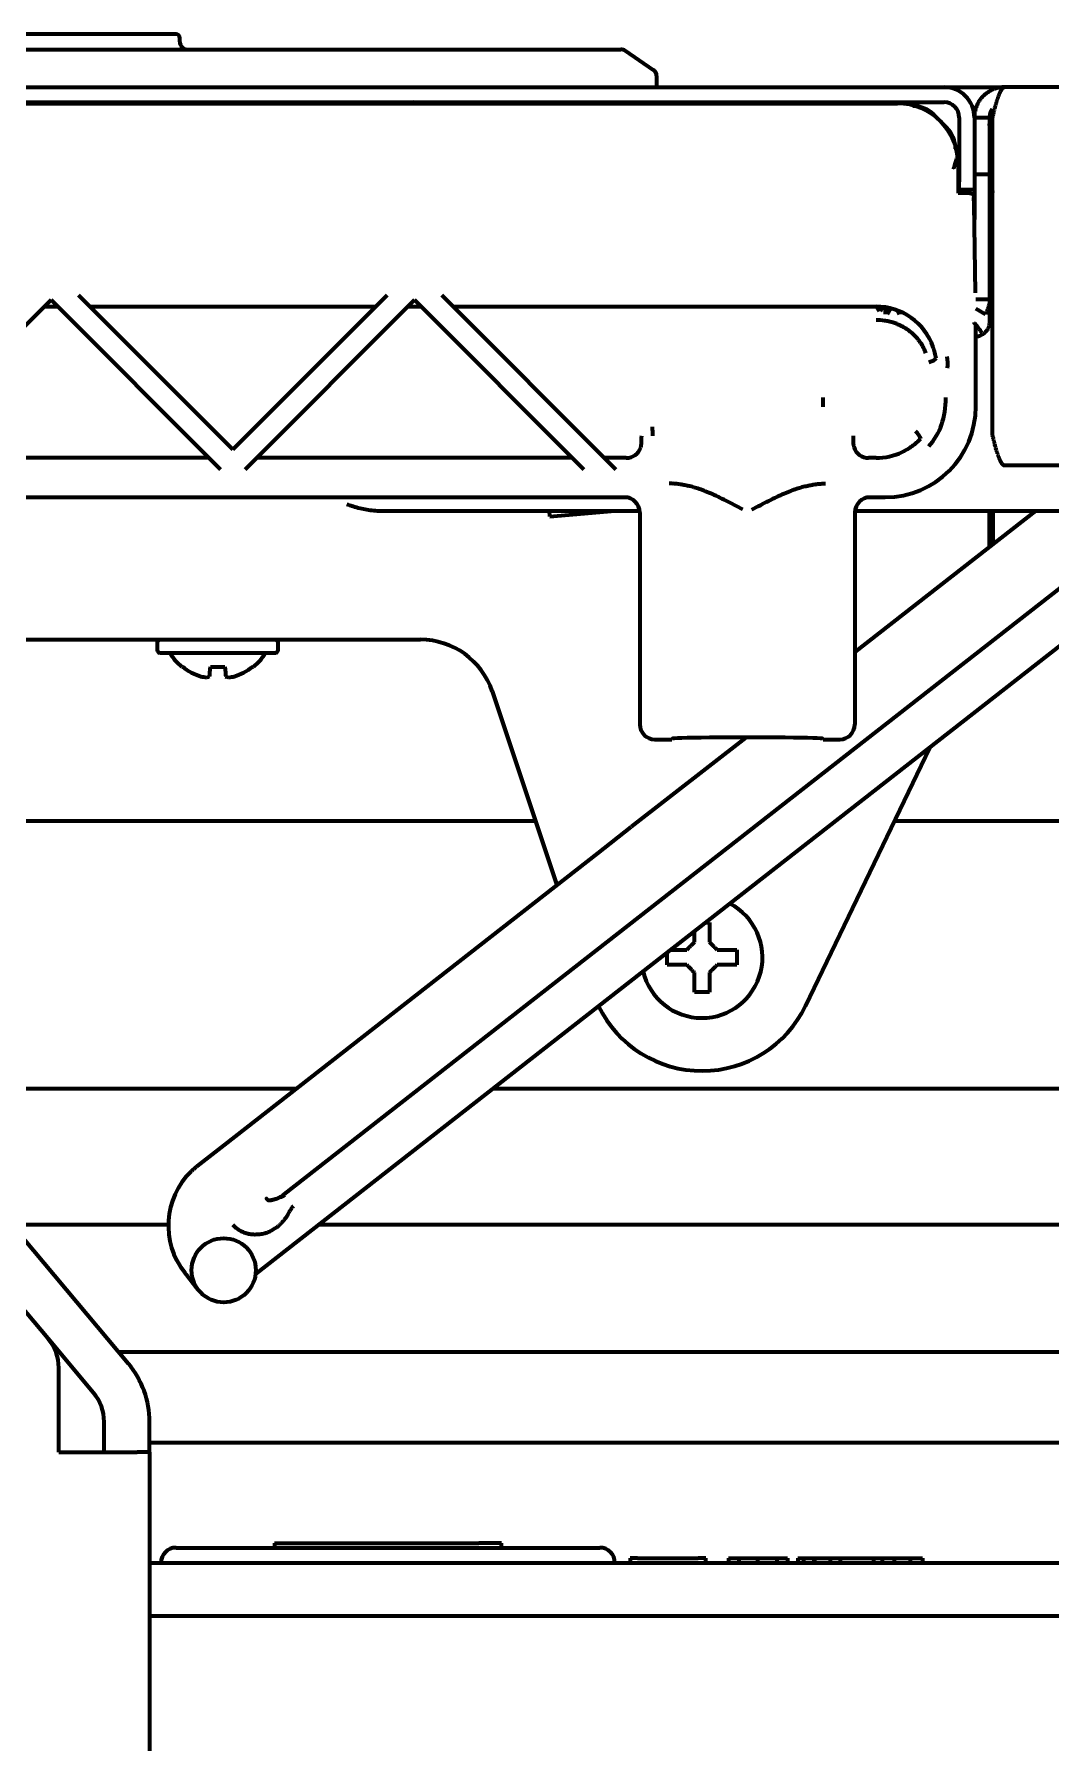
# Model space of a CAD drawing. Header units: inches. Extents: x -3055 to 7244, y 299 to 5591.
# Drawn here: x 2907 to 2974.2, y 5403.2 to 5516.1 of the extents above; entities that cross this region are included whole.
import ezdxf

# ---------------------------------------------------------------- set-up
doc = ezdxf.new("R2010")
doc.units = ezdxf.units.IN

msp = doc.modelspace()

# ---------------------------------------------------------------- linework, layer by layer
at = {"linetype": 'Continuous', "lineweight": 70}
for p, q in [((2916.37, 5516.06), (2901.87, 5516.06)), ((2916.62, 5515.56), (2916.62, 5515.81)), ((2824.37, 5515.06), (2943.87, 5515.06)), ((2943.87, 5515.06), (2945.76, 5515.06)), ((2946.05, 5514.98), (2947.9, 5513.71)), ((2948.12, 5513.3), (2948.12, 5512.56)), ((2846.58, 5512.56), (2967.12, 5512.56)), ((2967.12, 5512.56), (2970.62, 5512.56)), ((2970.62, 5512.56), (2971.12, 5512.56)), ((3517.12, 5512.56), (2971.12, 5512.56)), ((2847.9, 5511.56), (2967.12, 5511.56)), ((2847.93, 5511.49), (2964.04, 5511.49)), ((2945.1, 5511.56), (2945.1, 5511.49)), ((2945.87, 5511.49), (2945.87, 5511.56)), ((2946.62, 5511.49), (2946.62, 5511.56)), ((2966.45, 5510.73), (2966.73, 5510.45)), ((2967, 5510.18), (2967.28, 5509.9)), ((2968.12, 5510.56), (2968.12, 5506.31)), ((2969.12, 5510.56), (2970.12, 5510.56)), ((2969.12, 5510.56), (2969.12, 5506.81)), ((2970.12, 5510.56), (2970.12, 5506.81)), ((2970.32, 5489.56), (2970.32, 5510.56)), ((2968.04, 5507.49), (2968.04, 5505.56)), ((2968.12, 5508.06), (2968.07, 5508.06)), ((2970.17, 5508.06), (2970.12, 5508.06)), ((2970.32, 5507.79), (2970.31, 5507.83)), ((2968.12, 5505.81), (2968.12, 5506.31)), ((2969.12, 5506.81), (2969.12, 5506.31)), ((2969.12, 5506.81), (2970.12, 5506.81)), ((2969.12, 5506.31), (2969.12, 5505.81)), ((2970.12, 5506.81), (2970.12, 5498.56)), ((2968.31, 5505.56), (2968.04, 5505.56)), ((2968.12, 5505.56), (2968.12, 5505.81)), ((2968.12, 5505.81), (2969.12, 5505.81)), ((2969.06, 5505.46), (2969.09, 5505.27)), ((2969.12, 5505.81), (2969.12, 5503.81)), ((2969.2, 5498.98), (2969.1, 5504.84)), ((2970.12, 5503.96), (2970.32, 5503.96)), ((2896.93, 5487.31), (2908.12, 5498.5)), ((2908.12, 5498.5), (2919.31, 5487.31)), ((2920.12, 5488.62), (2909.93, 5498.82)), ((2930.31, 5498.82), (2920.12, 5488.62)), ((2920.93, 5487.31), (2932.12, 5498.5)), ((2932.12, 5498.5), (2943.31, 5487.31)), ((2933.93, 5498.82), (2945.43, 5487.31)), ((2969.21, 5498.56), (2970.12, 5498.56)), ((2970.12, 5498.56), (2970.12, 5497.06)), ((2907.68, 5498.07), (2908.56, 5498.07)), ((2910.68, 5498.07), (2929.56, 5498.07)), ((2931.68, 5498.07), (2932.56, 5498.07)), ((2934.68, 5498.07), (2962.62, 5498.07)), ((2962.64, 5498.07), (2962.82, 5497.76)), ((2962.82, 5497.76), (2962.82, 5498.06)), ((2962.92, 5497.76), (2962.92, 5498.05)), ((2962.92, 5497.76), (2963.08, 5498.03)), ((2963.08, 5498.03), (2963.08, 5498.04)), ((2963.08, 5498.03), (2963.14, 5498.01)), ((2963.22, 5497.98), (2963.22, 5497.56)), ((2963.32, 5497.56), (2963.32, 5497.97)), ((2963.38, 5497.56), (2963.6, 5497.94)), ((2964.02, 5497.81), (2964.16, 5497.56)), ((2964.22, 5497.73), (2964.22, 5497.56)), ((2964.32, 5497.56), (2964.32, 5497.69)), ((2964.38, 5497.56), (2964.42, 5497.64)), ((2969.22, 5497.93), (2969.85, 5497.56)), ((2969.22, 5491.46), (2969.22, 5496.16)), ((2959.12, 5491.44), (2959.12, 5492.05)), ((2918.56, 5488.06), (2897.68, 5488.06)), ((2942.56, 5488.06), (2921.68, 5488.06)), ((2946.12, 5488.06), (2944.68, 5488.06)), ((2962.62, 5488.06), (2962.12, 5488.06)), ((3517.12, 5487.56), (2971.12, 5487.56)), ((2946.01, 5485.46), (2865.22, 5485.46)), ((2963.22, 5485.46), (2962.22, 5485.46)), ((2985.18, 5483.79), (2921.62, 5434.13)), ((2923.51, 5439.41), (2981.3, 5484.56)), ((2930.12, 5484.56), (2947.01, 5484.56)), ((2941.07, 5484.19), (2941.04, 5484.57)), ((2941.07, 5484.19), (2945.39, 5484.56)), ((2947.01, 5484.46), (2947.01, 5470.46)), ((2973.18, 5484.56), (2961.22, 5475.22)), ((2961.22, 5484.46), (2961.22, 5470.46)), ((2961.23, 5484.56), (2985.12, 5484.56)), ((2970.12, 5482.17), (2970.12, 5484.56)), ((2970.37, 5482.36), (2970.37, 5484.56)), ((2884.72, 5476.06), (2932.52, 5476.06)), ((2915.12, 5475.81), (2915.12, 5475.41)), ((2923.12, 5475.41), (2923.12, 5475.81)), ((2919.12, 5475.16), (2915.27, 5475.16)), ((2922.97, 5475.16), (2919.12, 5475.16)), ((2916.75, 5474.27), (2916.79, 5474.27)), ((2921.44, 5474.27), (2921.49, 5474.27)), ((2937.26, 5472.65), (2941.54, 5459.84)), ((2954.03, 5469.6), (2946.45, 5463.68)), ((2948.01, 5469.46), (2948.62, 5469.46)), ((2949.12, 5469.47), (2949.12, 5469.51)), ((2957.97, 5451.87), (2966.17, 5468.93)), ((2959.12, 5469.47), (2959.12, 5469.51)), ((2959.62, 5469.46), (2960.22, 5469.46)), ((2940.14, 5464.06), (2884.21, 5464.06)), ((2944.23, 5461.95), (2946.45, 5463.68)), ((3524.4, 5464.06), (2963.84, 5464.06)), ((2919.58, 5442.68), (2944.23, 5461.95)), ((2948.82, 5455.06), (2948.82, 5455.38)), ((2953.42, 5455.56), (2953.42, 5455.06)), ((2948.82, 5454.56), (2948.82, 5455.06)), ((2953.42, 5455.06), (2953.42, 5454.56)), ((2907.92, 5429.87), (2888.32, 5453.23)), ((2897.95, 5446.41), (2924.36, 5446.41)), ((2937.35, 5446.41), (3550.88, 5446.41)), ((2898.43, 5445.84), (2913.21, 5428.22)), ((2917.79, 5441.28), (2919.58, 5442.68)), ((2923.51, 5439.41), (2923.55, 5439.36)), ((2905.51, 5437.41), (2915.87, 5437.41)), ((2925.83, 5437.41), (3562.4, 5437.41)), ((2910.92, 5426.3), (2907.92, 5429.87)), ((2912.56, 5429.01), (3573.68, 5429.01)), ((2908.62, 5422.37), (2908.62, 5427.94)), ((2911.62, 5422.37), (2911.62, 5424.37)), ((2914.62, 5422.37), (2914.62, 5424.37)), ((2914.63, 5423.01), (3571.61, 5423.01)), ((2908.62, 5422.37), (2913.81, 5422.37)), ((2914.62, 5422.37), (2913.81, 5422.37)), ((2914.62, 5422.37), (2914.62, 4799.06)), ((2916.37, 5416.06), (2944.37, 5416.06)), ((2922.87, 5416.36), (2924.37, 5416.36)), ((2922.87, 5416.36), (2922.87, 5416.06)), ((2924.37, 5416.36), (2936.37, 5416.36)), ((2937.87, 5416.36), (2936.37, 5416.36)), ((2937.87, 5416.06), (2937.87, 5416.36)), ((2914.62, 5415.06), (3139.5, 5415.06)), ((2946.87, 5415.36), (2946.37, 5415.36)), ((2946.37, 5415.36), (2946.37, 5415.06)), ((2946.87, 5415.36), (2950.87, 5415.36)), ((2951.37, 5415.36), (2950.87, 5415.36)), ((2951.37, 5415.06), (2951.37, 5415.36)), ((2952.87, 5415.36), (2953.56, 5415.36)), ((2952.87, 5415.36), (2952.87, 5415.06)), ((2953.56, 5415.36), (2954.8, 5415.36)), ((2953.56, 5415.36), (2953.56, 5415.06)), ((2954.8, 5415.36), (2956.07, 5415.36)), ((2954.8, 5415.36), (2954.8, 5415.06)), ((2956.07, 5415.36), (2956.77, 5415.36)), ((2956.07, 5415.36), (2956.07, 5415.06)), ((2956.77, 5415.36), (2956.77, 5415.06)), ((2957.45, 5415.36), (2957.83, 5415.36)), ((2957.45, 5415.36), (2957.45, 5415.06)), ((2957.83, 5415.36), (2957.83, 5415.06)), ((2957.83, 5415.36), (2958.53, 5415.36)), ((2958.53, 5415.36), (2958.58, 5415.36)), ((2958.53, 5415.06), (2958.53, 5415.36)), ((2958.58, 5415.36), (2959.59, 5415.36)), ((2958.58, 5415.06), (2958.58, 5415.36)), ((2959.59, 5415.36), (2959.59, 5415.06)), ((2959.59, 5415.36), (2960.28, 5415.36)), ((2960.28, 5415.36), (2962.47, 5415.36)), ((2960.28, 5415.06), (2960.28, 5415.36)), ((2962.47, 5415.36), (2963.05, 5415.36)), ((2962.47, 5415.06), (2962.47, 5415.36)), ((2963.05, 5415.36), (2963.82, 5415.36)), ((2963.05, 5415.06), (2963.05, 5415.36)), ((2963.82, 5415.36), (2964.87, 5415.36)), ((2963.82, 5415.36), (2963.82, 5415.06)), ((2964.87, 5415.36), (2965.69, 5415.36)), ((2964.87, 5415.36), (2964.87, 5415.06)), ((2965.69, 5415.36), (2965.69, 5415.06)), ((2914.63, 5411.56), (3228.12, 5411.56))]:
    msp.add_line(p, q, dxfattribs=at)
msp.add_circle((2919.52, 5434.39), 2.12, dxfattribs=at)
for centre, radius, start, end in [((2916.37, 5515.81), 0.25, 0, 90), ((2917.12, 5515.56), 0.5, 180, 270), ((2945.76, 5514.56), 0.5, 55.7131, 90), ((2947.62, 5513.3), 0.5, 0, 55.7131), ((2967.12, 5510.56), 2, 0, 90), ((2932.11, 5511.06), 0.5, 90, 121.887), ((2967.12, 5510.56), 1, 0, 90), ((2962.62, 5494.07), 4, 19.2233, 90), ((2963.4, 5498.71), 0.75, 250, 270), ((2963.72, 5494.24), 3.64, 356.2712, 8.2358), ((2938.19, 5489.48), 9.68, 0.2077, 3.8071), ((2946.12, 5489.06), 1, 270, 342.5858), ((2962.12, 5489.06), 1, 197.4142, 270), ((2962.62, 5492.06), 4, 270, 295.8555), ((2915.4, 5475.81), 0.283, 118.0725, 180), ((2922.84, 5475.81), 0.283, 0, 61.9275), ((2932.52, 5471.06), 5, 18.4841, 90), ((2915.4, 5475.41), 0.283, 180, 241.9275), ((2919.12, 5477.16), 3.74, 212.3241, 230.6111), ((2919.12, 5477.16), 3.74, 309.3791, 327.6759), ((2922.84, 5475.41), 0.283, 298.0725, 0), ((2951.12, 5455.06), 4, 193.4437, 62.5556), ((2951.12, 5455.16), 7.6, 205.9744, 334.3232), ((2920.86, 5437.34), 5, 134.1823, 218.4121), ((2838.59, 5372.1), 100, 37.5821, 38.4121), ((2905.62, 5427.94), 3, 0, 40), ((2908.62, 5424.37), 6, 0, 40), ((2908.62, 5424.37), 3, 0, 40), ((2916.37, 5415.06), 1, 90, 180), ((2944.37, 5415.06), 1, 0, 90)]:
    msp.add_arc(centre, radius, start, end, dxfattribs=at)
for centre, major_axis, ratio, start_param, end_param in [((2964.04, 5507.49), (-2.83, -2.83), 0.999695, 2.356347, 3.926839), ((2965.04, 5509.31), (-0.77, -1.85), 0.999955, 2.748909, 3.534276), ((2965.87, 5508.48), (-1.85, -0.77), 0.999955, 2.748909, 3.534276), ((2968.31, 5505.46), (0.75, 0), 0.140541, 0.017453, 1.570796), ((2969.08, 5503.78), (0, -1.5), 0.017455, 2.356194, 3.001966), ((2969.15, 5496.16), (0, -4), 0.017455, 1.570796, 1.756592), ((2966.11, 5494.58), (-0.486, -0.116), 0.351085, 1.487352, 2.898615), ((2963.22, 5491.46), (4.24, -4.24), 0.999695, 5.497939, 7.068431), ((2955.05, 5498.56), (11.14, -9.63), 0.512356, 6.266297, 6.699607), ((2965.22, 5489.66), (-0.343, 0.363), 0.244028, 3.410972, 4.965192), ((2946.01, 5484.46), (0.707, 0.707), 0.999695, 5.497939, 7.068431), ((2962.22, 5484.46), (0.707, -0.707), 0.999695, 2.356347, 3.926839), ((2919.11, 5477.18), (3.62, 0.87), 0.997235, 3.804658, 4.177379), ((2918.86, 5477.22), (0.81, 3.6), 0.902278, 3.129444, 3.24631), ((2918.56, 5477.22), (0.38, 3.67), 0.420739, 3.280106, 3.396972), ((2918.82, 5477.18), (0.27, 3.72), 0.017407, 3.440796, 3.813517), ((2919.42, 5477.18), (0.27, -3.72), 0.017407, 5.611261, 5.983982), ((2919.67, 5477.22), (0.38, -3.67), 0.420739, 6.027806, 6.144672), ((2919.38, 5477.22), (0.81, -3.6), 0.902278, 6.178468, 6.295334), ((2919.12, 5477.18), (3.62, -0.87), 0.997235, 5.247399, 5.62012), ((2948.01, 5470.46), (-0.707, -0.707), 0.999695, 5.497939, 7.068431), ((2960.22, 5470.46), (-0.707, 0.707), 0.999695, 2.356347, 3.926839), ((2948.62, 5469.47), (0.5, 0), 0.017455, 4.712389, 6.283185), ((2954.12, 5469.51), (5, 0), 0.017455, 0, 3.141593), ((2959.62, 5469.47), (0.5, 0), 0.017455, 3.141593, 4.712389)]:
    msp.add_ellipse(centre, major_axis=major_axis, ratio=ratio, start_param=start_param, end_param=end_param, dxfattribs=at)
for points, degree in [([(2971.12, 5512.56), (2971.08, 5512.56), (2971.01, 5512.56), (2970.9, 5512.55), (2970.79, 5512.54), (2970.69, 5512.52), (2970.58, 5512.49), (2970.48, 5512.46), (2970.38, 5512.42), (2970.28, 5512.38), (2970.18, 5512.33), (2970.09, 5512.28), (2970, 5512.22), (2969.91, 5512.16), (2969.82, 5512.09), (2969.74, 5512.02), (2969.67, 5511.94), (2969.59, 5511.86), (2969.53, 5511.77), (2969.46, 5511.69), (2969.4, 5511.59), (2969.35, 5511.5), (2969.3, 5511.4), (2969.26, 5511.3), (2969.22, 5511.2), (2969.19, 5511.1), (2969.16, 5510.99), (2969.14, 5510.89), (2969.13, 5510.78), (2969.12, 5510.67), (2969.12, 5510.6), (2969.12, 5510.56)], 3), ([(2970.32, 5510.56), (2970.33, 5510.6), (2970.35, 5510.67), (2970.37, 5510.77), (2970.4, 5510.88), (2970.43, 5510.98), (2970.45, 5511.08), (2970.48, 5511.18), (2970.51, 5511.28), (2970.53, 5511.38), (2970.56, 5511.47), (2970.59, 5511.56), (2970.61, 5511.65), (2970.64, 5511.74), (2970.67, 5511.82), (2970.69, 5511.9), (2970.72, 5511.98), (2970.75, 5512.05), (2970.77, 5512.12), (2970.8, 5512.18), (2970.83, 5512.24), (2970.85, 5512.3), (2970.88, 5512.35), (2970.91, 5512.39), (2970.93, 5512.43), (2970.96, 5512.47), (2970.99, 5512.5), (2971.01, 5512.52), (2971.04, 5512.54), (2971.07, 5512.55), (2971.09, 5512.56), (2971.11, 5512.56), (2971.12, 5512.56)], 3), ([(2967.93, 5507.83), (2967.83, 5507.49), (2967.73, 5507.16)], 2), ([(2970.12, 5498.56), (2970.12, 5498.52), (2970.12, 5498.44), (2970.11, 5498.32), (2970.09, 5498.21), (2970.06, 5498.09), (2970.03, 5497.98), (2970, 5497.87), (2969.95, 5497.76), (2969.9, 5497.66), (2969.87, 5497.6), (2969.85, 5497.56)], 3), ([(2970.12, 5497.06), (2970.12, 5497.03), (2970.11, 5496.96), (2970.1, 5496.86), (2970.07, 5496.75), (2970.03, 5496.66), (2969.99, 5496.56), (2969.93, 5496.47), (2969.86, 5496.39), (2969.79, 5496.32), (2969.71, 5496.25), (2969.62, 5496.2), (2969.53, 5496.15), (2969.43, 5496.11), (2969.33, 5496.08), (2969.22, 5496.07), (2969.15, 5496.06), (2969.12, 5496.06)], 3), ([(2947.12, 5489.06), (2947.12, 5489.21), (2947.13, 5489.36), (2947.14, 5489.52)], 3), ([(2961.1, 5489.52), (2961.11, 5489.36), (2961.11, 5489.21), (2961.12, 5489.06)], 3), ([(2971.12, 5487.56), (2971.11, 5487.56), (2971.09, 5487.57), (2971.07, 5487.57), (2971.04, 5487.59), (2971.01, 5487.61), (2970.99, 5487.63), (2970.96, 5487.66), (2970.93, 5487.7), (2970.91, 5487.74), (2970.88, 5487.78), (2970.85, 5487.83), (2970.83, 5487.89), (2970.8, 5487.94), (2970.77, 5488.01), (2970.75, 5488.08), (2970.72, 5488.15), (2970.69, 5488.22), (2970.67, 5488.3), (2970.64, 5488.39), (2970.61, 5488.47), (2970.59, 5488.56), (2970.56, 5488.65), (2970.53, 5488.75), (2970.51, 5488.85), (2970.48, 5488.94), (2970.45, 5489.05), (2970.43, 5489.15), (2970.4, 5489.25), (2970.37, 5489.35), (2970.35, 5489.46), (2970.33, 5489.53), (2970.32, 5489.56)], 3), ([(2947.07, 5488.76), (2947.09, 5488.81), (2947.11, 5488.91), (2947.12, 5489.01), (2947.12, 5489.06)], 3), ([(2953.82, 5484.65), (2953.63, 5484.75), (2953.26, 5484.95), (2952.71, 5485.24), (2952.17, 5485.5), (2951.69, 5485.72), (2951.25, 5485.9), (2950.85, 5486.04), (2950.49, 5486.15), (2950.15, 5486.23), (2949.84, 5486.29), (2949.54, 5486.34), (2949.24, 5486.36), (2949.05, 5486.37), (2948.95, 5486.37)], 3), ([(2954.42, 5484.65), (2954.6, 5484.75), (2954.98, 5484.95), (2955.53, 5485.24), (2956.07, 5485.51), (2956.55, 5485.72), (2956.99, 5485.9), (2957.39, 5486.04), (2957.75, 5486.15), (2958.09, 5486.23), (2958.4, 5486.29), (2958.7, 5486.34), (2959, 5486.36), (2959.19, 5486.37), (2959.28, 5486.37)], 3), ([(2951.36, 5457.36), (2951.45, 5457.36), (2951.53, 5457.36), (2951.62, 5457.36)], 3), ([(2950.12, 5455.56), (2950.14, 5455.59), (2950.19, 5455.63), (2950.26, 5455.71), (2950.33, 5455.78), (2950.4, 5455.85), (2950.48, 5455.92), (2950.55, 5455.99), (2950.59, 5456.04), (2950.62, 5456.06)], 3), ([(2951.62, 5456.06), (2951.64, 5456.04), (2951.7, 5455.99), (2951.77, 5455.91), (2951.84, 5455.84), (2951.91, 5455.77), (2951.98, 5455.7), (2952.05, 5455.63), (2952.1, 5455.59), (2952.12, 5455.56)], 3), ([(2952.12, 5455.56), (2952.17, 5455.56), (2952.28, 5455.56), (2952.44, 5455.56), (2952.6, 5455.56), (2952.76, 5455.56), (2952.91, 5455.56), (2953.07, 5455.56), (2953.23, 5455.56), (2953.35, 5455.56), (2953.42, 5455.56)], 3), ([(2950.12, 5454.56), (2950.06, 5454.56), (2949.96, 5454.56), (2949.79, 5454.56), (2949.64, 5454.56), (2949.48, 5454.56), (2949.33, 5454.56), (2949.17, 5454.56), (2949.01, 5454.56), (2948.88, 5454.56), (2948.82, 5454.56)], 3), ([(2950.62, 5454.06), (2950.59, 5454.09), (2950.54, 5454.14), (2950.47, 5454.21), (2950.4, 5454.29), (2950.33, 5454.36), (2950.26, 5454.43), (2950.19, 5454.49), (2950.14, 5454.54), (2950.12, 5454.56)], 3), ([(2952.12, 5454.56), (2952.09, 5454.54), (2952.05, 5454.49), (2951.98, 5454.42), (2951.9, 5454.35), (2951.83, 5454.28), (2951.76, 5454.21), (2951.69, 5454.13), (2951.64, 5454.09), (2951.62, 5454.06)], 3), ([(2951.62, 5454.06), (2951.62, 5454.01), (2951.62, 5453.9), (2951.62, 5453.74), (2951.62, 5453.58), (2951.62, 5453.43), (2951.62, 5453.27), (2951.62, 5453.12), (2951.62, 5452.95), (2951.62, 5452.83), (2951.62, 5452.76)], 3), ([(2951.62, 5452.76), (2951.45, 5452.76), (2951.12, 5452.76), (2950.79, 5452.76), (2950.62, 5452.76)], 3), ([(2917.38, 5440.93), (2917.42, 5440.97), (2917.51, 5441.05), (2917.65, 5441.17), (2917.74, 5441.25), (2917.79, 5441.28)], 3), ([(2924.13, 5438.62), (2924.12, 5438.61), (2924.09, 5438.59), (2924.05, 5438.55), (2924.01, 5438.5), (2923.97, 5438.44), (2923.93, 5438.37), (2923.88, 5438.3), (2923.83, 5438.21), (2923.78, 5438.12), (2923.72, 5438.02), (2923.64, 5437.9), (2923.56, 5437.78), (2923.45, 5437.64), (2923.32, 5437.49), (2923.19, 5437.36), (2923.05, 5437.24), (2922.91, 5437.14), (2922.76, 5437.05), (2922.62, 5436.97), (2922.46, 5436.9), (2922.31, 5436.84), (2922.15, 5436.8), (2921.99, 5436.77), (2921.83, 5436.75), (2921.66, 5436.74), (2921.5, 5436.74), (2921.34, 5436.76), (2921.18, 5436.78), (2921.03, 5436.82), (2920.88, 5436.87), (2920.74, 5436.93), (2920.61, 5436.99), (2920.5, 5437.06), (2920.39, 5437.14), (2920.3, 5437.22), (2920.21, 5437.31), (2920.16, 5437.37), (2920.13, 5437.4)], 3), ([(2922.35, 5439.14), (2922.35, 5439.13), (2922.35, 5439.13), (2922.35, 5439.13), (2922.35, 5439.13), (2922.35, 5439.13), (2922.35, 5439.13), (2922.35, 5439.13), (2922.35, 5439.13), (2922.36, 5439.12), (2922.36, 5439.12), (2922.36, 5439.12), (2922.36, 5439.12), (2922.36, 5439.12), (2922.36, 5439.11), (2922.36, 5439.11), (2922.36, 5439.11), (2922.36, 5439.11), (2922.37, 5439.11), (2922.37, 5439.1), (2922.37, 5439.1), (2922.37, 5439.1), (2922.37, 5439.09), (2922.37, 5439.09), (2922.38, 5439.09), (2922.38, 5439.08), (2922.38, 5439.08), (2922.38, 5439.08), (2922.39, 5439.07), (2922.39, 5439.07), (2922.39, 5439.07), (2922.39, 5439.06), (2922.4, 5439.06), (2922.4, 5439.06), (2922.4, 5439.06), (2922.41, 5439.05), (2922.41, 5439.05), (2922.41, 5439.05), (2922.42, 5439.05), (2922.42, 5439.04), (2922.43, 5439.04), (2922.43, 5439.04), (2922.44, 5439.04), (2922.44, 5439.03), (2922.45, 5439.03), (2922.46, 5439.03), (2922.46, 5439.03), (2922.47, 5439.03), (2922.48, 5439.03), (2922.48, 5439.03), (2922.49, 5439.03), (2922.5, 5439.03), (2922.51, 5439.02), (2922.51, 5439.02), (2922.52, 5439.02), (2922.53, 5439.02), (2922.54, 5439.02), (2922.55, 5439.02), (2922.56, 5439.02), (2922.57, 5439.02), (2922.58, 5439.03), (2922.59, 5439.03), (2922.6, 5439.03), (2922.61, 5439.03), (2922.62, 5439.03), (2922.63, 5439.03), (2922.64, 5439.03), (2922.66, 5439.03), (2922.67, 5439.03), (2922.68, 5439.04), (2922.69, 5439.04), (2922.71, 5439.04), (2922.72, 5439.04), (2922.73, 5439.05), (2922.75, 5439.05), (2922.76, 5439.05), (2922.77, 5439.05), (2922.79, 5439.06), (2922.8, 5439.06), (2922.82, 5439.06), (2922.84, 5439.07), (2922.85, 5439.07), (2922.87, 5439.08), (2922.89, 5439.08), (2922.9, 5439.09), (2922.92, 5439.09), (2922.94, 5439.1), (2922.96, 5439.1), (2922.98, 5439.11), (2923, 5439.12), (2923.02, 5439.12), (2923.04, 5439.13), (2923.07, 5439.14), (2923.09, 5439.15), (2923.12, 5439.16), (2923.15, 5439.18), (2923.19, 5439.19), (2923.21, 5439.21), (2923.24, 5439.22), (2923.26, 5439.24), (2923.28, 5439.25), (2923.3, 5439.26), (2923.32, 5439.27), (2923.34, 5439.28), (2923.35, 5439.29), (2923.37, 5439.3), (2923.38, 5439.31), (2923.39, 5439.32), (2923.4, 5439.33), (2923.41, 5439.34), (2923.43, 5439.35), (2923.44, 5439.35), (2923.44, 5439.36), (2923.45, 5439.37), (2923.46, 5439.37), (2923.47, 5439.38), (2923.48, 5439.39), (2923.49, 5439.39), (2923.5, 5439.4), (2923.5, 5439.41), (2923.51, 5439.41), (2923.51, 5439.41)], 3), ([(2923.55, 5439.36), (2923.35, 5439.22), (2923.2, 5439.2)], 2)]:
    msp.add_open_spline(points, degree=degree, dxfattribs=at)
for points, knots in [([(2970.27, 5511.09), (2970.27, 5511.08), (2970.25, 5511.07), (2970.23, 5511.03), (2970.21, 5510.98), (2970.19, 5510.93), (2970.17, 5510.88), (2970.15, 5510.83), (2970.14, 5510.78), (2970.13, 5510.73), (2970.12, 5510.67), (2970.12, 5510.62), (2970.12, 5510.58), (2970.12, 5510.56)], [0, 0, 0, 0, 0.018634, 0.11677, 0.214907, 0.313044, 0.41118, 0.509317, 0.607453, 0.70559, 0.803727, 0.901863, 1, 1, 1, 1]), ([(2970.12, 5510.03), (2970.12, 5510.06), (2970.12, 5510.1), (2970.13, 5510.15), (2970.14, 5510.16), (2970.14, 5510.19), (2970.15, 5510.2), (2970.15, 5510.21), (2970.16, 5510.22), (2970.17, 5510.26), (2970.19, 5510.29), (2970.22, 5510.33), (2970.23, 5510.34), (2970.25, 5510.37), (2970.28, 5510.4), (2970.3, 5510.42), (2970.32, 5510.43)], [0, 0, 0, 0, 0.222377, 0.222377, 0.333565, 0.333565, 0.389159, 0.389159, 0.444753, 0.444753, 0.66713, 0.66713, 0.778318, 0.778318, 0.889507, 1, 1, 1, 1]), ([(2970.32, 5507.33), (2970.31, 5507.36), (2970.31, 5507.38), (2970.3, 5507.43), (2970.3, 5507.45), (2970.29, 5507.49), (2970.28, 5507.51), (2970.26, 5507.61), (2970.25, 5507.68), (2970.22, 5507.77), (2970.22, 5507.8), (2970.2, 5507.85), (2970.19, 5507.88), (2970.17, 5507.94), (2970.15, 5507.98), (2970.12, 5508.03), (2970.1, 5508.05), (2970.08, 5508.06), (2970.08, 5508.06), (2970.07, 5508.06), (2970.07, 5508.06), (2970.07, 5508.06)], [0, 0, 0, 0, 0.053992, 0.053992, 0.102198, 0.102198, 0.150405, 0.150405, 0.343232, 0.343232, 0.439645, 0.439645, 0.536059, 0.536059, 0.728885, 0.728885, 0.921712, 0.921712, 0.969919, 0.969919, 1, 1, 1, 1]), ([(2970.31, 5507.82), (2970.31, 5507.82), (2970.31, 5507.82), (2970.3, 5507.85), (2970.29, 5507.88), (2970.27, 5507.94), (2970.25, 5507.98), (2970.22, 5508.03), (2970.2, 5508.05), (2970.18, 5508.06), (2970.18, 5508.06), (2970.17, 5508.06), (2970.17, 5508.06), (2970.17, 5508.06)], [0, 0, 0, 0, 0.003429, 0.003429, 0.174897, 0.174897, 0.517833, 0.517833, 0.860768, 0.860768, 0.946502, 0.946502, 1, 1, 1, 1]), ([(2968.04, 5506.81), (2968.05, 5506.8), (2968.06, 5506.77), (2968.07, 5506.73), (2968.09, 5506.65), (2968.1, 5506.6), (2968.12, 5506.54)], [0, 0, 0, 0, 0.10616, 0.433814, 0.433814, 1, 1, 1, 1]), ([(2970.12, 5506.54), (2970.12, 5506.51), (2970.13, 5506.49), (2970.14, 5506.45), (2970.15, 5506.43), (2970.15, 5506.39), (2970.16, 5506.38), (2970.18, 5506.28), (2970.2, 5506.21), (2970.22, 5506.09), (2970.23, 5506.05), (2970.24, 5505.99), (2970.24, 5505.97), (2970.25, 5505.93), (2970.26, 5505.91), (2970.28, 5505.81), (2970.29, 5505.73), (2970.31, 5505.63), (2970.32, 5505.62), (2970.32, 5505.61)], [0, 0, 0, 0, 0.092942, 0.092942, 0.15507, 0.15507, 0.217197, 0.217197, 0.465706, 0.465706, 0.58996, 0.58996, 0.652087, 0.652087, 0.714215, 0.714215, 0.962724, 0.962724, 1, 1, 1, 1]), ([(2965.92, 5494.99), (2965.91, 5495.03), (2965.89, 5495.07), (2965.86, 5495.15), (2965.84, 5495.19), (2965.78, 5495.31), (2965.74, 5495.39), (2965.62, 5495.61), (2965.52, 5495.75), (2965.36, 5495.94), (2965.31, 5496), (2965.22, 5496.1), (2965.19, 5496.13), (2965.13, 5496.18), (2965.1, 5496.21), (2964.95, 5496.35), (2964.82, 5496.46), (2964.61, 5496.6), (2964.53, 5496.64), (2964.42, 5496.71), (2964.39, 5496.73), (2964.31, 5496.77), (2964.27, 5496.79), (2964.15, 5496.85), (2964.07, 5496.88), (2963.9, 5496.95), (2963.82, 5496.98), (2963.69, 5497.02), (2963.62, 5497.04), (2963.56, 5497.05), (2963.51, 5497.07), (2963.49, 5497.07), (2963.37, 5497.1), (2963.28, 5497.12), (2963, 5497.16), (2962.81, 5497.17), (2962.62, 5497.17)], [0, 0, 0, 0, 0.03125, 0.03125, 0.0625, 0.0625, 0.125, 0.125, 0.25, 0.25, 0.3125, 0.3125, 0.34375, 0.34375, 0.375, 0.375, 0.5, 0.5, 0.5625, 0.5625, 0.59375, 0.59375, 0.625, 0.625, 0.6875, 0.6875, 0.75, 0.75, 0.78125, 0.796875, 0.796875, 0.8125, 0.8125, 0.875, 0.875, 1, 1, 1, 1]), ([(2969.63, 5496.32), (2969.62, 5496.32), (2969.6, 5496.36), (2969.55, 5496.43), (2969.48, 5496.53), (2969.4, 5496.63), (2969.33, 5496.72), (2969.26, 5496.81), (2969.19, 5496.9), (2969.14, 5496.95), (2969.11, 5496.98), (2969.11, 5496.99)], [0, 0, 0, 0, 0.01474, 0.153386, 0.292031, 0.430677, 0.569323, 0.707969, 0.846614, 0.98526, 1, 1, 1, 1]), ([(2966.59, 5494.66), (2966.57, 5494.78), (2966.54, 5494.9), (2966.47, 5495.14), (2966.44, 5495.26), (2966.4, 5495.38)], [0, 0, 0, 0, 0.5, 0.5, 1, 1, 1, 1]), ([(2964.36, 5488.46), (2964.48, 5488.52), (2964.59, 5488.58), (2964.8, 5488.71), (2964.9, 5488.77), (2965.11, 5488.92), (2965.2, 5488.99), (2965.39, 5489.16), (2965.48, 5489.24), (2965.57, 5489.33)], [0, 0, 0, 0, 0.25, 0.25, 0.5, 0.5, 0.75, 0.75, 1, 1, 1, 1]), ([(2961.12, 5489.06), (2961.12, 5489.01), (2961.12, 5488.96), (2961.13, 5488.89), (2961.14, 5488.86), (2961.15, 5488.81), (2961.16, 5488.79), (2961.16, 5488.76)], [0, 0, 0, 0, 0.5, 0.5, 0.75, 0.75, 1, 1, 1, 1]), ([(2927.66, 5485.01), (2927.73, 5484.98), (2927.94, 5484.91), (2928.3, 5484.8), (2928.75, 5484.69), (2929.2, 5484.62), (2929.66, 5484.57), (2929.96, 5484.56), (2930.12, 5484.56)], [0, 0, 0, 0, 0.089688, 0.271751, 0.453813, 0.635875, 0.817938, 1, 1, 1, 1]), ([(2918.65, 5474.27), (2918.69, 5474.27), (2918.73, 5474.27), (2918.81, 5474.27), (2918.84, 5474.27), (2918.92, 5474.27), (2918.96, 5474.27), (2919.04, 5474.27), (2919.08, 5474.27), (2919.2, 5474.27), (2919.28, 5474.27), (2919.39, 5474.27), (2919.43, 5474.27), (2919.51, 5474.27), (2919.55, 5474.27), (2919.59, 5474.27)], [0, 0, 0, 0, 0.125, 0.125, 0.25, 0.25, 0.375, 0.375, 0.5, 0.5, 0.75, 0.75, 0.875, 0.875, 1, 1, 1, 1]), ([(2950.62, 5456.06), (2950.62, 5456.12), (2950.62, 5456.23), (2950.62, 5456.39), (2950.62, 5456.55), (2950.62, 5456.68), (2950.62, 5456.76), (2950.62, 5456.78)], [0, 0, 0, 0, 0.220574, 0.441148, 0.661722, 0.882296, 1, 1, 1, 1]), ([(2951.62, 5457.36), (2951.62, 5457.16), (2951.62, 5456.95), (2951.62, 5456.63), (2951.62, 5456.52), (2951.62, 5456.29), (2951.62, 5456.18), (2951.62, 5456.06)], [0, 0, 0, 0, 0.5, 0.5, 0.75, 0.75, 1, 1, 1, 1]), ([(2949.04, 5455.56), (2949.18, 5455.56), (2949.31, 5455.56), (2949.56, 5455.56), (2949.67, 5455.56), (2949.89, 5455.56), (2950, 5455.56), (2950.12, 5455.56)], [0, 0, 0, 0, 0.388566, 0.388566, 0.694283, 0.694283, 1, 1, 1, 1]), ([(2953.42, 5454.56), (2953.22, 5454.56), (2953.01, 5454.56), (2952.68, 5454.56), (2952.57, 5454.56), (2952.35, 5454.56), (2952.23, 5454.56), (2952.12, 5454.56)], [0, 0, 0, 0, 0.5, 0.5, 0.75, 0.75, 1, 1, 1, 1]), ([(2950.62, 5452.76), (2950.62, 5452.97), (2950.62, 5453.18), (2950.62, 5453.5), (2950.62, 5453.61), (2950.62, 5453.83), (2950.62, 5453.95), (2950.62, 5454.06)], [0, 0, 0, 0, 0.5, 0.5, 0.75, 0.75, 1, 1, 1, 1])]:
    msp.add_open_spline(points, degree=3, knots=knots, dxfattribs=at)

doc.saveas('drawing.dxf')
